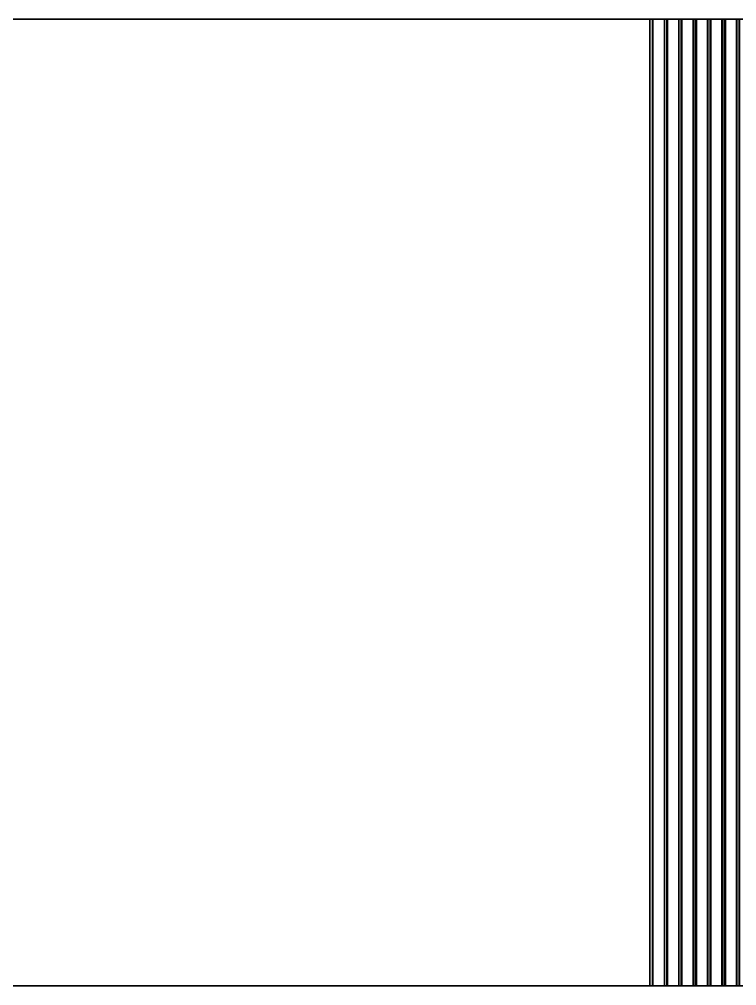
# Model space of a CAD drawing. Header units: millimetres. Extents: x -5968 to 8419, y -11886 to 221.
# Drawn here: x -2302.67 to -2289.3, y -11302.5 to -11284.5 of the extents above; entities that cross this region are included whole.
import ezdxf

# ---------------------------------------------------------------- set-up
doc = ezdxf.new("R2010")
doc.units = ezdxf.units.MM
doc.header["$LTSCALE"] = 20
doc.layers.add('Innenausbau_Konstruktion', color=7, linetype='Continuous')

msp = doc.modelspace()

# ---------------------------------------------------------------- linework, layer by layer
at = {"layer": 'Innenausbau_Konstruktion', "color": 7, "linetype": 'Continuous', "lineweight": 25, "transparency": 33554687}
for points in [[(-1945.004, -11284.5, 3062.109), (-2761.004, -11284.5, 3062.109)], [(-2289.293, -11284.5, 3692.554), (-2289.563, -11284.5, 3692.552), (-2289.834, -11284.5, 3692.555), (-2290.104, -11284.5, 3692.562), (-2290.374, -11284.5, 3692.573), (-2290.644, -11284.5, 3692.589), (-2290.913, -11284.5, 3692.609), (-2415.206, -11284.5, 3692.609)], [(-2415.206, -11284.5, 3544.532), (-2290.913, -11284.5, 3544.532), (-2290.645, -11284.5, 3544.552), (-2290.377, -11284.5, 3544.568), (-2290.108, -11284.5, 3544.579), (-2289.84, -11284.5, 3544.586), (-2289.571, -11284.5, 3544.589), (-2289.302, -11284.5, 3544.588), (-2289.033, -11284.5, 3544.582)], [(-2415.15, -11284.5, 3528.109), (-2290.857, -11284.5, 3528.109), (-2290.588, -11284.5, 3528.089), (-2290.318, -11284.5, 3528.073), (-2290.048, -11284.5, 3528.062), (-2289.778, -11284.5, 3528.055), (-2289.507, -11284.5, 3528.052), (-2289.237, -11284.5, 3528.054)], [(-2289.256, -11284.5, 3709.088), (-2289.525, -11284.5, 3709.089), (-2289.794, -11284.5, 3709.086), (-2290.063, -11284.5, 3709.079), (-2290.332, -11284.5, 3709.068), (-2290.601, -11284.5, 3709.052), (-2290.869, -11284.5, 3709.032), (-2361.75, -11284.5, 3709.032)], [(-2361.75, -11284.5, 5208.109), (-1944.75, -11284.5, 5208.109), (-1944.75, -11284.5, 3702.109), (-2275.939, -11284.5, 3702.109)], [(-1945.004, -11302.5, 3062.109), (-2761.004, -11302.5, 3062.109)], [(-2289.293, -11302.5, 3692.554), (-2289.563, -11302.5, 3692.552), (-2289.834, -11302.5, 3692.555), (-2290.104, -11302.5, 3692.562), (-2290.374, -11302.5, 3692.573), (-2290.644, -11302.5, 3692.589), (-2290.913, -11302.5, 3692.609), (-2415.206, -11302.5, 3692.609)], [(-2415.206, -11302.5, 3544.532), (-2290.913, -11302.5, 3544.532), (-2290.645, -11302.5, 3544.552), (-2290.377, -11302.5, 3544.568), (-2290.108, -11302.5, 3544.579), (-2289.84, -11302.5, 3544.586), (-2289.571, -11302.5, 3544.589), (-2289.302, -11302.5, 3544.588), (-2289.033, -11302.5, 3544.582)], [(-2415.15, -11302.5, 3528.109), (-2290.857, -11302.5, 3528.109), (-2290.588, -11302.5, 3528.089), (-2290.318, -11302.5, 3528.073), (-2290.048, -11302.5, 3528.062), (-2289.778, -11302.5, 3528.055), (-2289.507, -11302.5, 3528.052), (-2289.237, -11302.5, 3528.054)], [(-2289.256, -11302.5, 3709.088), (-2289.525, -11302.5, 3709.089), (-2289.794, -11302.5, 3709.086), (-2290.063, -11302.5, 3709.079), (-2290.332, -11302.5, 3709.068), (-2290.601, -11302.5, 3709.052), (-2290.869, -11302.5, 3709.032), (-2361.75, -11302.5, 3709.032)], [(-2361.75, -11302.5, 5208.109), (-1944.75, -11302.5, 5208.109), (-1944.75, -11302.5, 3702.109), (-2275.939, -11302.5, 3702.109)]]:
    msp.add_polyline3d(points, dxfattribs=at)
for points in [[(-1945.004, -11284.5, 3062.109), (-1945.004, -11302.5, 3062.109), (-2761.004, -11302.5, 3062.109), (-2761.004, -11284.5, 3062.109)], [(-2415.206, -11284.5, 3544.532), (-2415.206, -11302.5, 3544.532), (-2290.913, -11302.5, 3544.532), (-2290.913, -11284.5, 3544.532)], [(-2290.913, -11284.5, 3692.609), (-2290.913, -11302.5, 3692.609), (-2415.206, -11302.5, 3692.609), (-2415.206, -11284.5, 3692.609)], [(-2415.15, -11284.5, 3528.109), (-2415.15, -11302.5, 3528.109), (-2290.857, -11302.5, 3528.109), (-2290.857, -11284.5, 3528.109)], [(-2361.75, -11284.5, 5208.109), (-2361.75, -11302.5, 5208.109), (-1944.75, -11302.5, 5208.109), (-1944.75, -11284.5, 5208.109)], [(-2290.869, -11284.5, 3709.032), (-2290.869, -11302.5, 3709.032), (-2361.75, -11302.5, 3709.032), (-2361.75, -11284.5, 3709.032)], [(-2290.913, -11284.5, 3544.532), (-2290.913, -11302.5, 3544.532), (-2290.645, -11302.5, 3544.552), (-2290.645, -11284.5, 3544.552)], [(-2290.644, -11284.5, 3692.589), (-2290.644, -11302.5, 3692.589), (-2290.913, -11302.5, 3692.609), (-2290.913, -11284.5, 3692.609)], [(-2290.601, -11284.5, 3709.052), (-2290.601, -11302.5, 3709.052), (-2290.869, -11302.5, 3709.032), (-2290.869, -11284.5, 3709.032)], [(-2290.857, -11284.5, 3528.109), (-2290.857, -11302.5, 3528.109), (-2290.588, -11302.5, 3528.089), (-2290.588, -11284.5, 3528.089)], [(-2290.645, -11284.5, 3544.552), (-2290.645, -11302.5, 3544.552), (-2290.377, -11302.5, 3544.568), (-2290.377, -11284.5, 3544.568)], [(-2290.374, -11284.5, 3692.573), (-2290.374, -11302.5, 3692.573), (-2290.644, -11302.5, 3692.589), (-2290.644, -11284.5, 3692.589)], [(-2290.332, -11284.5, 3709.068), (-2290.332, -11302.5, 3709.068), (-2290.601, -11302.5, 3709.052), (-2290.601, -11284.5, 3709.052)], [(-2290.588, -11284.5, 3528.089), (-2290.588, -11302.5, 3528.089), (-2290.318, -11302.5, 3528.073), (-2290.318, -11284.5, 3528.073)], [(-2290.377, -11284.5, 3544.568), (-2290.377, -11302.5, 3544.568), (-2290.108, -11302.5, 3544.579), (-2290.108, -11284.5, 3544.579)], [(-2290.104, -11284.5, 3692.562), (-2290.104, -11302.5, 3692.562), (-2290.374, -11302.5, 3692.573), (-2290.374, -11284.5, 3692.573)], [(-2290.063, -11284.5, 3709.079), (-2290.063, -11302.5, 3709.079), (-2290.332, -11302.5, 3709.068), (-2290.332, -11284.5, 3709.068)], [(-2290.318, -11284.5, 3528.073), (-2290.318, -11302.5, 3528.073), (-2290.048, -11302.5, 3528.062), (-2290.048, -11284.5, 3528.062)], [(-2290.108, -11284.5, 3544.579), (-2290.108, -11302.5, 3544.579), (-2289.84, -11302.5, 3544.586), (-2289.84, -11284.5, 3544.586)], [(-2289.834, -11284.5, 3692.555), (-2289.834, -11302.5, 3692.555), (-2290.104, -11302.5, 3692.562), (-2290.104, -11284.5, 3692.562)], [(-2289.794, -11284.5, 3709.086), (-2289.794, -11302.5, 3709.086), (-2290.063, -11302.5, 3709.079), (-2290.063, -11284.5, 3709.079)], [(-2290.048, -11284.5, 3528.062), (-2290.048, -11302.5, 3528.062), (-2289.778, -11302.5, 3528.055), (-2289.778, -11284.5, 3528.055)], [(-2289.84, -11284.5, 3544.586), (-2289.84, -11302.5, 3544.586), (-2289.571, -11302.5, 3544.589), (-2289.571, -11284.5, 3544.589)], [(-2289.563, -11284.5, 3692.552), (-2289.563, -11302.5, 3692.552), (-2289.834, -11302.5, 3692.555), (-2289.834, -11284.5, 3692.555)], [(-2289.525, -11284.5, 3709.089), (-2289.525, -11302.5, 3709.089), (-2289.794, -11302.5, 3709.086), (-2289.794, -11284.5, 3709.086)], [(-2289.778, -11284.5, 3528.055), (-2289.778, -11302.5, 3528.055), (-2289.507, -11302.5, 3528.052), (-2289.507, -11284.5, 3528.052)], [(-2289.571, -11284.5, 3544.589), (-2289.571, -11302.5, 3544.589), (-2289.302, -11302.5, 3544.588), (-2289.302, -11284.5, 3544.588)], [(-2289.293, -11284.5, 3692.554), (-2289.293, -11302.5, 3692.554), (-2289.563, -11302.5, 3692.552), (-2289.563, -11284.5, 3692.552)], [(-2289.256, -11284.5, 3709.088), (-2289.256, -11302.5, 3709.088), (-2289.525, -11302.5, 3709.089), (-2289.525, -11284.5, 3709.089)], [(-2289.507, -11284.5, 3528.052), (-2289.507, -11302.5, 3528.052), (-2289.237, -11302.5, 3528.054), (-2289.237, -11284.5, 3528.054)], [(-2289.302, -11284.5, 3544.588), (-2289.302, -11302.5, 3544.588), (-2289.033, -11302.5, 3544.582), (-2289.033, -11284.5, 3544.582)]]:
    msp.add_3dface(points, dxfattribs=at)

doc.saveas('drawing.dxf')
